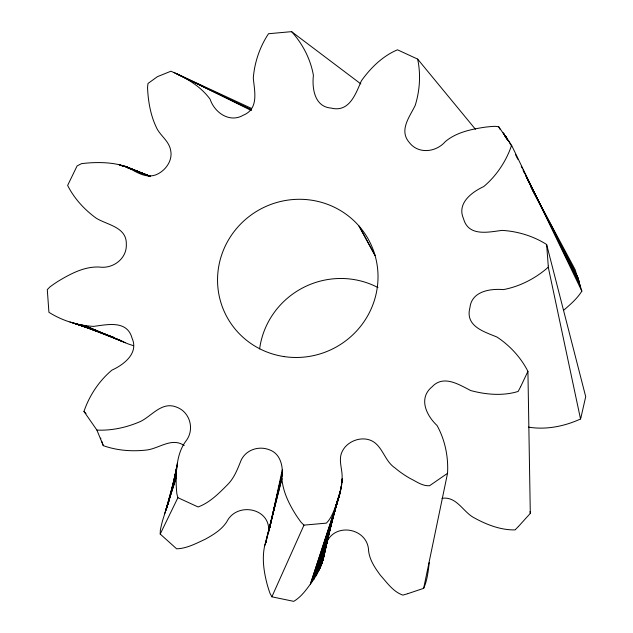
<?xml version="1.0" encoding="UTF-8"?>
<svg xmlns="http://www.w3.org/2000/svg" width="633" height="633" viewBox="0 0 633 633"><rect width="100%" height="100%" fill="white"/><g stroke="black" fill="none" stroke-linecap="round" stroke-linejoin="round"><path stroke-width="0.95" d="M268.59 531.831C270.916 507.903 236.789 501.471 226.796 521.758C221.677 529.742 213.258 534.798 205.132 539.284C196.088 543.438 186.727 548.566 176.615 548.803L160.212 534.054L160.339 530.24A135.842 132.471 -27.6 0 1 162.578 520.571L176.124 477.828C176.631 465.184 178.039 451.574 185.865 441.13C194.924 429.704 190.24 412.02 176.433 407.074C161.747 401.259 152.023 415.865 140.479 421.483C126.861 427.417 111.748 430.804 96.896 430.076L83.952 411.474C89.3 395.672 99.025 380.947 111.859 370.178C123.902 364.632 138.856 353.317 132.068 338.196C127.146 319.815 107.222 324.674 93.486 326.391C77.851 325.489 62.137 320.694 48.923 312.291L47.293 289.605L50.023 286.844A135.834 132.455 -27.6 0 1 58.315 281.147C70.682 273.725 84.521 266.319 99.357 267.047C113.006 269.017 126.916 258.739 126.331 244.401C126.885 226.986 107.46 225.126 96.2 218.179C84.434 209.642 74.14 198.446 67.636 185.422L77.099 165.925L81.483 163.662A135.881 132.503 -27.6 0 1 91.476 162.752C103.583 162.183 116.021 162.918 127.486 167.175L150.377 176.433M323.985 553.471C323.542 562.856 318.723 571.33 313.889 579.148C308.065 587.187 302.416 596.207 293.736 601.35L271.874 596.816L270.054 593.485A135.818 132.447 -27.6 0 1 267.102 584.117C263.85 571.654 261.856 558.369 264.705 545.638L281.899 478.564C283.521 467.637 281.115 453.711 269.191 449.731C258.739 445.64 246.047 449.762 241.149 460.175C237.502 469.14 234.163 478.437 226.923 485.305C218.496 493.787 209.444 502.847 198.066 506.962L177.905 497.68L176.9 494.017A135.842 132.471 -27.6 0 1 176.18 484.19L176.124 477.828L164.414 514.439M429.221 562.682C428.232 571.354 427.259 580.311 423.667 588.334L407.478 593.778M423.667 588.334L447.539 473.318C448.504 456.955 445.039 439.895 437.039 425.495C426.349 415.422 418.104 398.299 432.054 386.826C443.622 374.443 459.067 384.69 470.786 390.569C486.017 394.683 502.99 396.123 518.134 391.447L520.476 387.04M172.849 486.722L173.22 484.791M173.592 482.868L177.509 462.628M173.64 482.9L177.05 465.587L171.005 493.352M282.263 469.963L269.698 527.914L282.271 472.819L268.534 532.511M323.582 557.768L330.964 524.1M330.932 524.037L322.885 560.545L332.823 517.288M171.076 493.392L173.023 484.799M173.45 482.892L176.686 468.586L167.919 504.754L176.417 471.625L165.435 511.464L176.227 474.71L166.526 508.552L167.397 506.424M269.215 529.702L282.176 474.252L265.725 542.924L266.24 541.571M332.713 517.224L321.991 563.283L335.355 507.611M341.575 481.697C344.154 471.324 336.796 460.215 342.888 450.213C349.052 439.278 365.929 434.792 375.765 443.504C383.693 450.554 385.94 461.995 395.119 468.024C399.74 471.965 404.772 475.391 410.034 478.413C416.277 481.397 422.322 486.223 429.554 485.74L447.539 473.318M334.77 509.47L320.939 565.989L337.254 500.845M341.559 481.689L342.263 478.817L341.242 487.473L339.177 496.225L310.36 584.259L338.283 499.16M265.725 542.924L281.899 478.564C282.943 491.525 288.814 503.559 295.627 514.431A135.818 132.447 -27.6 0 0 301.245 522.486L303.982 525.129L326.359 523.135C332.072 517.493 334.264 509.351 337.294 502.104M341.575 483.604L342.057 481.689L341.567 483.604M336.661 502.721L319.76 568.663L338.465 497M337.88 498.875L318.454 571.322L341.242 487.473L317.038 573.949L340.657 490.377L315.519 576.56L339.968 493.297L313.889 579.148L339.177 496.225L312.172 581.711M127.486 167.175C136 171.804 145.226 178.427 155.481 174.977C165.015 171.377 172.92 160.948 170.673 150.432C169.043 140.486 159.318 135.256 155.837 126.252C151.611 117.073 149.38 107.096 148.249 97.086A135.794 132.416 -27.6 0 1 147.544 87.259L148.011 83.461L157.435 76.672L170.902 71.22C185.706 77.582 200.519 85.985 210.14 99.278C214.547 112.619 229.573 123.182 243.127 115.277C259.269 108.797 254.426 91.081 253.295 77.962C254.553 62.327 259.831 46.763 268.519 33.731L291.576 31.65C302.606 43.74 310.589 59.178 313.406 75.382C311.903 88.478 314.617 106.827 331.043 108.061C349.4 112.785 355.762 93.7 361.396 80.81C370.59 67.905 382.791 55.918 397.492 49.809L417.653 59.098C420.89 74.322 419.853 90.638 415.177 105.497C409.725 116.678 398.774 130.287 409.171 142.322C418.152 154.444 436.129 152.355 445.315 141.594C456.274 132.376 470.999 129.29 484.831 127.209A135.794 132.424 -27.6 0 1 494.816 126.315L498.662 126.703L511.606 145.305C506.25 161.106 496.533 175.824 483.699 186.593C471.656 192.139 456.702 203.454 463.491 218.583C468.412 236.964 488.336 232.097 502.064 230.388C517.707 231.29 533.421 236.085 546.627 244.488L585.707 396.685L581.007 417.305M580.896 417.693L580.532 418.991C564.525 426.325 546.01 430.068 528.46 427.117M264.705 545.638L265.385 543.826M548.233 265.836L548.265 267.173C535.732 278.314 519.994 286.464 503.441 289.598C490.116 288.49 471.696 291.227 469.923 307.67C464.907 326.248 484.023 331.668 496.945 337.033C509.897 345.555 520.919 357.542 527.922 371.357L520.674 386.652M271.874 596.816L303.982 525.129M326.161 543.692C334.002 521.695 368.113 527.748 368.604 550.979C369.704 560.189 375.124 568.157 380.528 575.421C387.111 582.724 393.291 591.887 402.889 595.107L407.059 593.904M160.212 534.054L177.905 497.68M532.67 190.264L575.073 269.508L581.854 291.148C577.138 298.697 570.198 304.6 563.512 310.384M527.922 371.357L530.296 513.387L518.87 526.023M518.562 526.332L515.808 529.133M515.515 529.425L515.033 529.9C500.212 530.193 485.503 524.251 472.701 516.995C462.541 510.72 456.029 496.106 441.953 498.345M133.571 345.713L128.088 343.901L84.727 325.56L125.397 342.793M69.962 321.975L96.311 330.442M88.873 328.029L72.93 322.885L99.033 331.811M99.096 331.755L75.889 323.708L113.774 337.436M136.681 171.567L141.325 173.26M143.177 173.94L149.673 176.314M113.798 337.405L78.84 324.428L122.731 341.559L81.792 325.046L120.088 340.222L118.782 339.494M127.486 167.816L131.189 169.209M133.959 170.253L149.697 176.156M133.927 170.317L149.617 176.291M150.591 176.409L121.995 165.387L149.578 176.196M150.512 176.378L124.772 166.21L149.483 176.164M96.896 430.076L103.29 445.648C117.208 450.641 132.582 451.717 147.252 449.944C159.453 448.196 171.986 437.15 184.195 445.537M251.546 108.433L173.988 72.542L251.285 109.738M251.396 109.77L176.987 73.919L251.285 110.443M291.576 31.65L360.834 83.904M83.952 411.474L86.041 413.563M417.653 59.098L475.43 129.251M498.662 126.703L500.062 129.314M503.045 132.582L503.947 134.331M530.549 185.912L577.905 277.705L531.372 187.241M531.19 187.067L578.317 278.971L530.66 185.762M531.38 187.344L578.712 280.245M505.356 135.85L507.595 140.249M527.598 179.566L528.492 181.331M529.512 183.396L530.407 185.153M530.723 185.738L578.918 280.886M505.735 136.396L507.895 140.471L506.115 136.95M525.699 175.737L527.922 180.144M528.856 182.13L529.75 183.894M530.153 184.551L579.108 281.519M528.215 180.88L529.101 182.636M531.309 187.028L579.504 282.793L530.778 185.706M506.867 138.049L507.753 139.814M523.254 170.704L524.14 172.469M526.355 176.884L529.9 183.942M508.584 140.621L510.776 145.044M515.594 154.776L517.778 159.207M521.283 166.289L522.154 168.054M523.032 169.826L580.374 285.768M511.606 145.305L581.854 291.148M103.29 445.648L101.723 441.248M100.663 438.091L100.869 438.724M548.265 267.173L580.532 418.991M546.627 244.488L548.218 265.433M530.09 511.496L530.296 513.387M259.617 348.941A80.668 78.666 -27.6 0 1 377.988 287.572M341.709 484.577L340.958 487.442L341.709 484.577M122.857 166.083L119.154 164.691L122.849 166.099M375.124 255.558L359.053 226.084L375.124 255.597M505.174 136.301L503.821 133.666L505.166 136.293M506.392 138.279L505.039 135.636L506.376 138.263M284.138 356.593A80.668 78.666 -27.6 0 0 373.082 249.529A80.668 78.666 -27.6 0 0 236.117 229.035A80.668 78.666 -27.6 0 0 284.138 356.593"/></g></svg>
